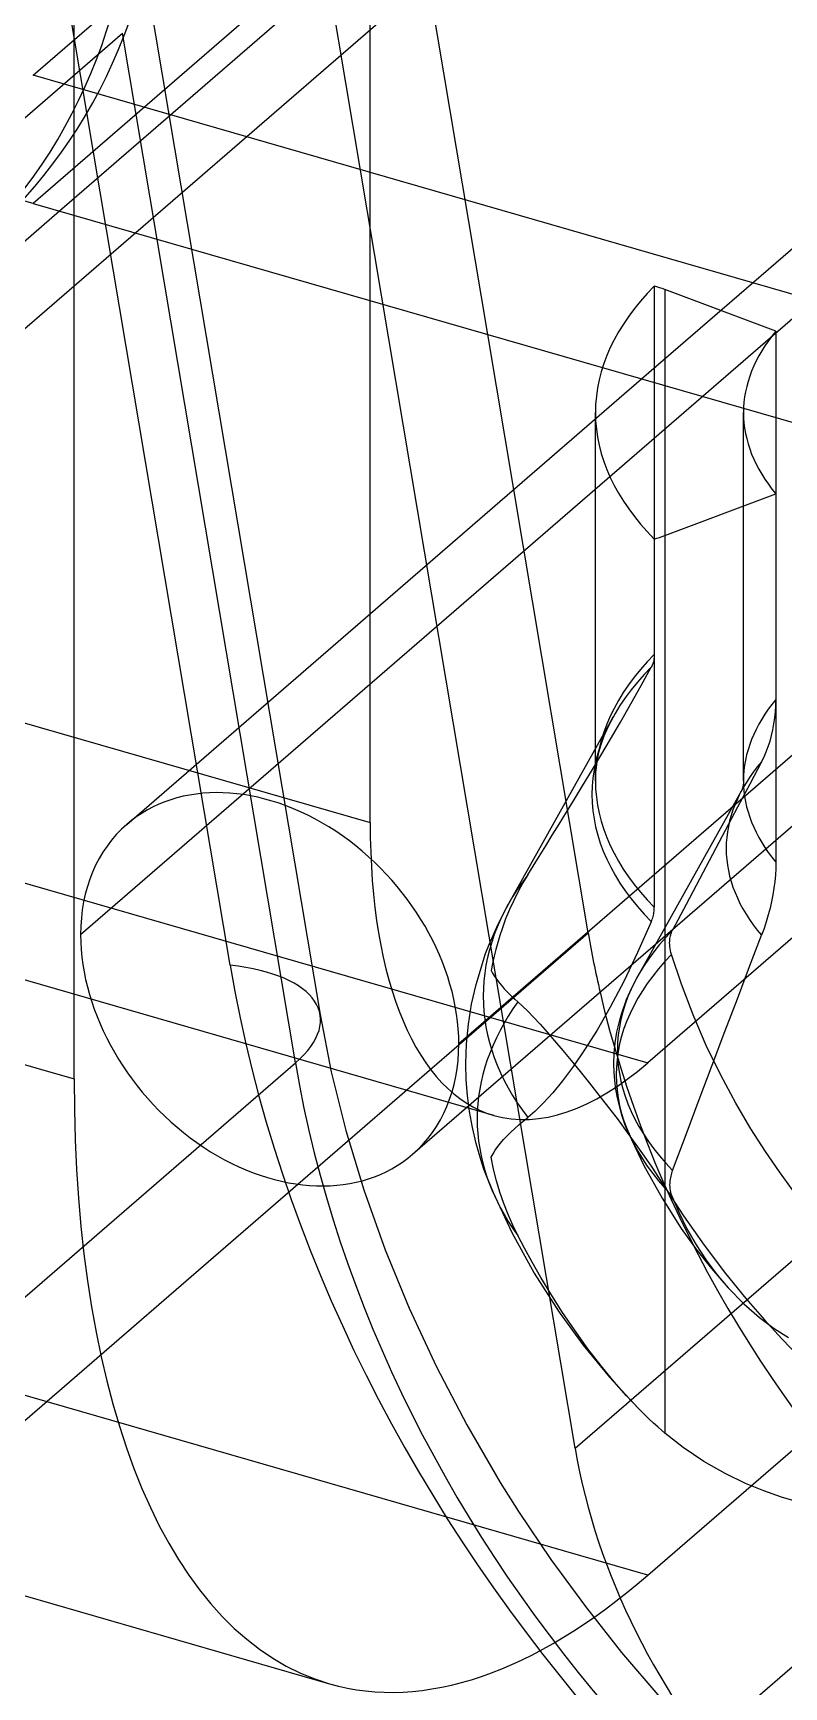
# Model space of a CAD drawing. Header units: millimetres. Extents: x -10.3 to 24, y -6.5 to 12.4.
# Drawn here: x -5.04 to -3.012, y 1.02 to 5.492 of the extents above; entities that cross this region are included whole.
import ezdxf

# ---------------------------------------------------------------- set-up
doc = ezdxf.new("R2010")
doc.units = ezdxf.units.MM
doc.layers.add('MAIN-1', color=7, linetype='Continuous')
doc.layers.add('MAIN-2', color=7, linetype='Continuous')

msp = doc.modelspace()

# ---------------------------------------------------------------- linework, layer by layer
at = {"layer": 'MAIN-1'}
for p, q in [((-5.0403, 5.3781), (-2.2403, 7.803)), ((-2.6847, 4.6981), (-5.0403, 5.3781)), ((-4.9691, 5.0111), (-7.2577, 3.0291)), ((-5.0403, 5.0317), (-2.6847, 4.3517)), ((-3.7417, 4.258), (-3.812, 4.6771)), ((-4.7872, 3.3525), (-3.3963, 4.5571)), ((-2.1344, 4.2794), (-3.8901, 2.759)), ((-4.0148, 2.4605), (-1.9694, 4.2318)), ((-6.7905, 0.2442), (-4.325, 2.3793)), ((-3.5999, 0.5459), (-2.1782, 1.7772))]:
    msp.add_line(p, q, dxfattribs=at)
for centre, major_axis, start_param, end_param in [((-5.0403, 2.78), (1.7021, -1.9654), 2.284521, 3.141594), ((-4.401, 2.9065), (-0.3862, 0.446), -2.427868, -0.000041), ((-4.401, 2.9065), (-0.3862, 0.446), -0.000041, 0.713724), ((-4.401, 2.9065), (-0.3862, 0.446), 0.713724, 3.141552), ((-1.323, 2.8097), (-1.7021, 1.9654), 0.956662, 1.65575), ((-4.401, 2.9065), (-0.3862, 0.446), 3.141552, 3.855317)]:
    msp.add_ellipse(centre, major_axis=major_axis, ratio=0.75, start_param=start_param, end_param=end_param, dxfattribs=at)
at = {"layer": 'MAIN-2'}
for p, q in [((-1.7903, 7.8463), (-5.0403, 5.0317)), ((-3.5758, 1.6651), (-4.5929, 7.7264)), ((2.3704, 7.6873), (-3.3796, 2.7077)), ((-4.1296, 3.3572), (-4.1296, 6.778)), ((-3.3796, 1.322), (2.2054, 6.1588)), ((-4.9296, 2.6644), (-4.9296, 6.0852)), ((-3.3963, 4.5571), (-1.8872, 5.864)), ((-4.0077, 5.8437), (-4.9691, 5.0111)), ((-3.812, 4.6771), (-4.0077, 5.8437)), ((-4.508, 2.9718), (-4.9753, 5.7568)), ((-8.5018, 1.7152), (-3.9518, 5.6557)), ((-4.7322, 5.623), (-4.2649, 2.8381)), ((-2.012, 5.5655), (-4.912, 3.054)), ((-7.5989, 3.0675), (-4.7989, 5.4923)), ((-4.3316, 2.7074), (-4.7989, 5.4923)), ((-9.4124, 4.8822), (-4.1296, 3.3572)), ((-3.362, 4.808), (-3.362, 3.8121)), ((-3.3337, 4.7987), (-3.3337, 2.3715)), ((-3.0334, 4.6862), (-3.3337, 4.7987)), ((-3.0334, 4.6862), (-3.0334, 3.6903)), ((-3.521, 3.4702), (-3.521, 4.4661)), ((-3.121, 3.4702), (-3.121, 4.4661)), ((-3.5405, 3.0588), (-3.7417, 4.258)), ((-8.6624, 4.2327), (-3.3796, 2.7077)), ((-3.3337, 4.1335), (-3.0334, 4.246)), ((-3.0334, 4.246), (-3.0334, 3.25)), ((-10.1258, 4.1644), (-4.9296, 2.6644)), ((-3.362, 4.1241), (-3.362, 3.1282)), ((-3.3337, 4.1335), (-3.3337, 1.7064)), ((-3.7957, 2.5656), (-9.0784, 4.0906)), ((-3.3626, 3.802), (-3.363, 3.7988)), ((-3.3622, 3.8053), (-3.3626, 3.802)), ((-3.362, 3.8087), (-3.3622, 3.8053)), ((-3.362, 3.8121), (-3.362, 3.8087)), ((-3.3977, 3.7277), (-3.3701, 3.7778)), ((-3.3687, 3.7806), (-3.3701, 3.7778)), ((-3.3674, 3.7834), (-3.3687, 3.7806)), ((-3.3663, 3.7863), (-3.3674, 3.7834)), ((-3.3653, 3.7893), (-3.3663, 3.7863)), ((-3.3644, 3.7924), (-3.3653, 3.7893)), ((-3.3636, 3.7955), (-3.3644, 3.7924)), ((-3.363, 3.7988), (-3.3636, 3.7955)), ((-3.4256, 3.678), (-3.3977, 3.7277)), ((-3.4534, 3.6292), (-3.4256, 3.678)), ((-3.0347, 3.6566), (-3.0337, 3.6733)), ((-3.0337, 3.6733), (-3.0334, 3.6903)), ((-3.4728, 3.6435), (-3.7557, 3.1374)), ((-3.4857, 3.6186), (-3.4728, 3.6435)), ((-3.4803, 3.583), (-3.4534, 3.6292)), ((-3.0414, 3.6082), (-3.0385, 3.624)), ((-3.0385, 3.624), (-3.0363, 3.6402)), ((-3.0363, 3.6402), (-3.0347, 3.6566)), ((-3.5063, 3.5661), (-3.4961, 3.5947)), ((-3.5062, 3.539), (-3.4803, 3.583)), ((-3.4961, 3.5947), (-3.4857, 3.6186)), ((-3.0491, 3.5777), (-3.045, 3.5928)), ((-3.045, 3.5928), (-3.0414, 3.6082)), ((-3.5316, 3.4964), (-3.5062, 3.539)), ((-3.5152, 3.53), (-3.5106, 3.5508)), ((-3.5106, 3.5508), (-3.5063, 3.5661)), ((-3.072, 3.5218), (-3.0654, 3.535)), ((-3.0654, 3.535), (-3.0594, 3.5488)), ((-3.0594, 3.5488), (-3.0539, 3.563)), ((-3.0539, 3.563), (-3.0491, 3.5777)), ((-3.5555, 3.4568), (-3.5316, 3.4964)), ((-3.521, 3.4702), (-3.5204, 3.49)), ((-3.5204, 3.49), (-3.5185, 3.5098)), ((-3.5185, 3.5098), (-3.5152, 3.53)), ((-3.072, 3.5218), (-3.1042, 3.4612)), ((-3.5774, 3.4207), (-3.5555, 3.4568)), ((-3.1236, 3.4483), (-3.4066, 2.9422)), ((-3.1042, 3.4612), (-3.1371, 3.3992)), ((-3.1241, 3.4479), (-3.1247, 3.4463)), ((-3.1247, 3.4463), (-3.1246, 3.4465)), ((-3.1246, 3.4465), (-3.1236, 3.4483)), ((-3.1233, 3.4508), (-3.1241, 3.4479)), ((-3.122, 3.4568), (-3.1233, 3.4508)), ((-3.1217, 3.4595), (-3.122, 3.4568)), ((-3.1212, 3.4647), (-3.1217, 3.4595)), ((-3.121, 3.4702), (-3.1212, 3.4647)), ((-3.5987, 3.3859), (-3.5774, 3.4207)), ((-3.1371, 3.3992), (-3.1708, 3.3356)), ((-3.6191, 3.3528), (-3.5987, 3.3859)), ((-3.6553, 3.2943), (-3.6375, 3.323)), ((-3.6375, 3.323), (-3.6191, 3.3528)), ((-3.1708, 3.3356), (-3.2051, 3.2706)), ((-3.6893, 3.2396), (-3.6731, 3.2658)), ((-3.6731, 3.2658), (-3.6553, 3.2943)), ((-3.2051, 3.2706), (-3.2402, 3.204)), ((-3.7038, 3.2164), (-3.6893, 3.2396)), ((-3.0337, 3.2328), (-3.0347, 3.2154)), ((-3.0334, 3.25), (-3.0337, 3.2328)), ((-3.7171, 3.1942), (-3.7297, 3.1711)), ((-3.7038, 3.2164), (-3.7171, 3.1942)), ((-3.2402, 3.204), (-3.2761, 3.1359)), ((-3.0385, 3.1799), (-3.0414, 3.162)), ((-3.0363, 3.1978), (-3.0385, 3.1799)), ((-3.0347, 3.2154), (-3.0363, 3.1978)), ((-3.784, 3.0828), (-3.7557, 3.1374)), ((-3.7418, 3.147), (-3.7532, 3.1222)), ((-3.7297, 3.1711), (-3.7418, 3.147)), ((-3.2761, 3.1359), (-3.3127, 3.0663)), ((-3.045, 3.1439), (-3.0491, 3.1257)), ((-3.0414, 3.162), (-3.045, 3.1439)), ((-3.7637, 3.0966), (-3.7733, 3.0704)), ((-3.7532, 3.1222), (-3.7637, 3.0966)), ((-3.3701, 3.0893), (-3.4069, 3.0056)), ((-3.3701, 3.0893), (-3.3687, 3.0928)), ((-3.3687, 3.0928), (-3.3674, 3.0964)), ((-3.3674, 3.0964), (-3.3663, 3.0999)), ((-3.3663, 3.0999), (-3.3653, 3.1035)), ((-3.3653, 3.1035), (-3.3644, 3.1071)), ((-3.3644, 3.1071), (-3.3636, 3.1107)), ((-3.3636, 3.1107), (-3.363, 3.1142)), ((-3.363, 3.1142), (-3.3626, 3.1178)), ((-3.3626, 3.1178), (-3.3622, 3.1213)), ((-3.3622, 3.1213), (-3.362, 3.1248)), ((-3.362, 3.1248), (-3.362, 3.1282)), ((-3.0594, 3.0891), (-3.0654, 3.0708)), ((-3.0539, 3.1074), (-3.0594, 3.0891)), ((-3.0491, 3.1257), (-3.0539, 3.1074)), ((-4.325, 2.3793), (-3.5405, 3.0588)), ((-3.8081, 3.0277), (-3.784, 3.0828)), ((-3.7794, 3.052), (-3.7851, 3.0334)), ((-3.7733, 3.0704), (-3.7794, 3.052)), ((-3.32, 3.04), (-3.3197, 3.0436)), ((-3.3197, 3.0436), (-3.3191, 3.0471)), ((-3.3191, 3.0471), (-3.3184, 3.0506)), ((-3.3184, 3.0506), (-3.3176, 3.0539)), ((-3.3176, 3.0539), (-3.3166, 3.0572)), ((-3.3166, 3.0572), (-3.3154, 3.0603)), ((-3.3154, 3.0603), (-3.3141, 3.0633)), ((-3.3141, 3.0633), (-3.3127, 3.0663)), ((-3.1043, 2.9678), (-3.072, 3.0526)), ((-3.0654, 3.0708), (-3.072, 3.0526)), ((-3.8436, 2.9195), (-3.8176, 3.0031)), ((-3.8176, 3.0031), (-3.8081, 3.0277)), ((-3.7903, 3.0145), (-3.7949, 2.9956)), ((-3.7851, 3.0334), (-3.7903, 3.0145)), ((-3.4069, 3.0056), (-3.4446, 2.9275)), ((-3.3204, 3.0325), (-3.3203, 3.0363)), ((-3.3202, 3.0274), (-3.3204, 3.0325)), ((-3.3203, 3.0363), (-3.32, 3.04)), ((-3.3198, 3.0222), (-3.3202, 3.0274)), ((-3.3191, 3.0169), (-3.3198, 3.0222)), ((-3.3181, 3.0116), (-3.3191, 3.0169)), ((-3.3169, 3.0063), (-3.3181, 3.0116)), ((-3.3154, 3.0009), (-3.3169, 3.0063)), ((-3.2887, 2.92), (-3.3154, 3.0009)), ((-3.7991, 2.9765), (-3.8027, 2.9573)), ((-3.8027, 2.9573), (-3.7991, 2.9503)), ((-3.7949, 2.9956), (-3.7991, 2.9765)), ((-3.1372, 2.8809), (-3.1043, 2.9678)), ((-3.8557, 2.8659), (-3.8436, 2.9195)), ((-3.7991, 2.9503), (-3.7949, 2.9432)), ((-3.7949, 2.9432), (-3.7902, 2.9361)), ((-3.7902, 2.9361), (-3.7851, 2.929)), ((-3.7851, 2.929), (-3.7794, 2.9217)), ((-3.7794, 2.9217), (-3.7733, 2.9145)), ((-3.7733, 2.9145), (-3.7671, 2.9075)), ((-3.7671, 2.9075), (-3.7605, 2.9005)), ((-3.4446, 2.9275), (-3.4814, 2.8578)), ((-3.4367, 2.8793), (-3.423, 2.9105)), ((-3.423, 2.9105), (-3.4066, 2.9422)), ((-3.2572, 2.8371), (-3.2887, 2.92)), ((-3.8642, 2.8121), (-3.8557, 2.8659)), ((-3.7605, 2.9005), (-3.7535, 2.8935)), ((-3.7535, 2.8935), (-3.7462, 2.8865)), ((-3.7462, 2.8865), (-3.7385, 2.8795)), ((-3.7385, 2.8795), (-3.7305, 2.8724)), ((-3.7305, 2.8724), (-3.718, 2.8611)), ((-3.4508, 2.8391), (-3.4367, 2.8793)), ((-3.1709, 2.7921), (-3.1372, 2.8809)), ((-4.2649, 2.8381), (-4.2348, 2.6831)), ((-3.718, 2.8611), (-3.7038, 2.8472)), ((-3.7038, 2.8472), (-3.6879, 2.8307)), ((-3.6879, 2.8307), (-3.6705, 2.8118)), ((-3.4814, 2.8578), (-3.5167, 2.7963)), ((-3.4628, 2.7906), (-3.4563, 2.8195)), ((-3.4563, 2.8195), (-3.4508, 2.8391)), ((-3.2214, 2.7542), (-3.2572, 2.8371)), ((-3.3796, 1.322), (-8.5357, 2.8105)), ((-3.8693, 2.7586), (-3.8642, 2.8121)), ((-3.6705, 2.8118), (-3.6515, 2.7905)), ((-3.6515, 2.7905), (-3.6311, 2.767)), ((-3.5758, 1.6651), (-2.2758, 2.7909)), ((-3.5167, 2.7963), (-3.5503, 2.7426)), ((-3.4674, 2.7618), (-3.4628, 2.7906)), ((-3.2053, 2.7013), (-3.1709, 2.7921)), ((-3.871, 2.7049), (-3.8693, 2.7586)), ((-3.6311, 2.767), (-3.6093, 2.7413)), ((-3.6093, 2.7413), (-3.5863, 2.7136)), ((-3.5503, 2.7426), (-3.5805, 2.6982)), ((-3.471, 2.7049), (-3.4701, 2.7334)), ((-3.4701, 2.7334), (-3.4674, 2.7618)), ((-3.1825, 2.674), (-3.2214, 2.7542)), ((-7.1316, 0.2825), (-4.3316, 2.7074)), ((-3.8699, 2.6619), (-3.871, 2.7049)), ((-3.5805, 2.6982), (-3.6098, 2.6588)), ((-3.5863, 2.7136), (-3.5622, 2.684)), ((-3.5622, 2.684), (-3.5371, 2.6528)), ((-3.4704, 2.6821), (-3.471, 2.7049)), ((-3.2404, 2.6085), (-3.2053, 2.7013)), ((-4.2348, 2.6831), (-4.1956, 2.5249)), ((-3.8666, 2.619), (-3.8699, 2.6619)), ((-3.6098, 2.6588), (-3.6363, 2.6262)), ((-3.5371, 2.6528), (-3.5114, 2.6202)), ((-3.4687, 2.6594), (-3.4704, 2.6821)), ((-3.4658, 2.6364), (-3.4687, 2.6594)), ((-3.1419, 2.5986), (-3.1825, 2.674)), ((-3.8611, 2.5758), (-3.8666, 2.619)), ((-3.661, 2.599), (-3.6843, 2.576)), ((-3.6363, 2.6262), (-3.661, 2.599)), ((-3.5114, 2.6202), (-3.4855, 2.5867)), ((-3.4616, 2.6133), (-3.4658, 2.6364)), ((-3.4508, 2.5708), (-3.4616, 2.6133)), ((-3.2762, 2.5137), (-3.2404, 2.6085)), ((-3.1011, 2.5295), (-3.1419, 2.5986)), ((-9.5222, 2.5533), (-4.2394, 1.0283)), ((-3.8534, 2.5328), (-3.8611, 2.5758)), ((-3.7278, 2.5398), (-3.716, 2.5497)), ((-3.716, 2.5497), (-3.7038, 2.5595)), ((-3.6843, 2.576), (-3.7038, 2.5595)), ((-3.4855, 2.5867), (-3.4599, 2.553)), ((-3.4599, 2.553), (-3.4351, 2.5196)), ((-3.4494, 2.5662), (-3.4508, 2.5708)), ((-3.4411, 2.5421), (-3.4494, 2.5662)), ((-4.1956, 2.5249), (-4.1471, 2.3642)), ((-3.8434, 2.4895), (-3.8534, 2.5328)), ((-3.7689, 2.5003), (-3.7597, 2.5101)), ((-3.7597, 2.5101), (-3.7497, 2.52)), ((-3.7497, 2.52), (-3.7391, 2.5299)), ((-3.7391, 2.5299), (-3.7278, 2.5398)), ((-3.4313, 2.5176), (-3.4411, 2.5421)), ((-3.4351, 2.5196), (-3.4115, 2.487)), ((-3.4313, 2.5176), (-3.3901, 2.43)), ((-3.3127, 2.4168), (-3.2762, 2.5137)), ((-3.0614, 2.4674), (-3.1011, 2.5295)), ((-3.831, 2.4463), (-3.8434, 2.4895)), ((-3.8027, 2.4526), (-3.7977, 2.4619)), ((-3.7977, 2.4619), (-3.7919, 2.4714)), ((-3.7919, 2.4714), (-3.7851, 2.4809)), ((-3.7851, 2.4809), (-3.7774, 2.4906)), ((-3.7774, 2.4906), (-3.7689, 2.5003)), ((-3.4115, 2.487), (-3.3894, 2.4556)), ((-3.0238, 2.4128), (-3.0614, 2.4674)), ((-3.8224, 2.4203), (-3.831, 2.4463)), ((-3.7985, 2.3591), (-3.8224, 2.4203)), ((-3.7963, 2.4204), (-3.8027, 2.4526)), ((-3.7885, 2.3887), (-3.7963, 2.4204)), ((-3.3901, 2.43), (-3.3409, 2.3414)), ((-3.3894, 2.4556), (-3.3689, 2.4256)), ((-3.3689, 2.4256), (-3.3503, 2.3975)), ((-3.3127, 2.4168), (-3.3141, 2.4128)), ((-3.7793, 2.3574), (-3.7885, 2.3887)), ((-3.3503, 2.3975), (-3.3337, 2.3715)), ((-3.3337, 2.3715), (-3.2832, 2.2941)), ((-3.3203, 2.3812), (-3.3204, 2.3774)), ((-3.3204, 2.3774), (-3.3202, 2.3724)), ((-3.32, 2.385), (-3.3203, 2.3812)), ((-3.3202, 2.3724), (-3.3198, 2.3675)), ((-3.3197, 2.3889), (-3.32, 2.385)), ((-3.3191, 2.3929), (-3.3197, 2.3889)), ((-3.3184, 2.3969), (-3.3191, 2.3929)), ((-3.3176, 2.4008), (-3.3184, 2.3969)), ((-3.3166, 2.4048), (-3.3176, 2.4008)), ((-3.3154, 2.4088), (-3.3166, 2.4048)), ((-3.3141, 2.4128), (-3.3154, 2.4088)), ((-2.9882, 2.3641), (-3.0238, 2.4128)), ((-4.1471, 2.3642), (-4.0894, 2.2019)), ((-3.7985, 2.3591), (-3.7466, 2.2485)), ((-3.7688, 2.3268), (-3.7793, 2.3574)), ((-3.7571, 2.297), (-3.7688, 2.3268)), ((-3.3409, 2.3414), (-3.289, 2.2597)), ((-3.3198, 2.3675), (-3.3191, 2.3627)), ((-3.3191, 2.3627), (-3.3181, 2.3581)), ((-3.3181, 2.3581), (-3.3169, 2.3537)), ((-3.3169, 2.3537), (-3.3154, 2.3495)), ((-3.3154, 2.3495), (-3.2959, 2.3037)), ((-3.7443, 2.2682), (-3.7571, 2.297)), ((-3.2959, 2.3037), (-3.2737, 2.2588)), ((-3.2832, 2.2941), (-3.2271, 2.2144)), ((-3.7466, 2.2485), (-3.6861, 2.139)), ((-3.7305, 2.2403), (-3.7443, 2.2682)), ((-3.7124, 2.2061), (-3.7305, 2.2403)), ((-3.289, 2.2597), (-3.2497, 2.2049)), ((-3.2737, 2.2588), (-3.2488, 2.2151)), ((-4.0894, 2.2019), (-4.0244, 2.0437)), ((-3.6917, 2.1684), (-3.7124, 2.2061)), ((-3.2497, 2.2049), (-3.2078, 2.1517)), ((-3.2488, 2.2151), (-3.2217, 2.1736)), ((-3.2271, 2.2144), (-3.1694, 2.1381)), ((-3.6683, 2.1274), (-3.6917, 2.1684)), ((-3.2217, 2.1736), (-3.1928, 2.1348)), ((-3.2078, 2.1517), (-3.1627, 2.0992)), ((-3.6861, 2.139), (-3.619, 2.0336)), ((-3.6417, 2.083), (-3.6683, 2.1274)), ((-3.1928, 2.1348), (-3.1627, 2.0993)), ((-3.1694, 2.1381), (-3.1143, 2.0704)), ((-3.6116, 2.0355), (-3.6417, 2.083)), ((-3.1627, 2.0993), (-3.1201, 2.0558)), ((-3.1143, 2.0704), (-3.0641, 2.0123)), ((-4.0244, 2.0437), (-3.9507, 1.8856)), ((-3.619, 2.0336), (-3.5539, 1.9441)), ((-3.5777, 1.9851), (-3.6116, 2.0355)), ((-3.1201, 2.0558), (-3.0779, 2.0191)), ((-3.0779, 2.0191), (-3.0376, 1.989)), ((-3.5414, 1.9345), (-3.5777, 1.9851)), ((-3.0641, 2.0123), (-3.0169, 1.9608)), ((-3.0376, 1.989), (-2.9995, 1.9644)), ((-3.5539, 1.9441), (-3.4831, 1.8578)), ((-3.5056, 1.8878), (-3.5414, 1.9345)), ((-3.0169, 1.9608), (-2.9704, 1.9126)), ((-3.9507, 1.8856), (-3.8685, 1.7284)), ((-3.4706, 1.8453), (-3.5056, 1.8878)), ((-3.4831, 1.8578), (-3.4053, 1.7735)), ((-3.4366, 1.8067), (-3.4706, 1.8453)), ((-3.4041, 1.7722), (-3.4366, 1.8067)), ((-3.3899, 1.758), (-3.4041, 1.7722)), ((-3.3765, 1.7449), (-3.3899, 1.758)), ((-3.364, 1.7332), (-3.3765, 1.7449)), ((-3.8685, 1.7284), (-3.778, 1.573)), ((-3.3527, 1.7229), (-3.364, 1.7332)), ((-3.3427, 1.714), (-3.3527, 1.7229)), ((-3.3337, 1.7064), (-3.3427, 1.714)), ((-3.2838, 1.6672), (-3.3337, 1.7064)), ((-3.2282, 1.6297), (-3.2838, 1.6672)), ((-3.1708, 1.5968), (-3.2282, 1.6297)), ((-3.778, 1.573), (-3.7286, 1.4944)), ((-3.1159, 1.5703), (-3.1708, 1.5968)), ((-3.0658, 1.5497), (-3.1159, 1.5703)), ((-3.0186, 1.5334), (-3.0658, 1.5497)), ((-2.9719, 1.5199), (-3.0186, 1.5334)), ((-3.7286, 1.4944), (-3.6411, 1.3644)), ((-3.6411, 1.3644), (-3.5482, 1.237)), ((-3.5482, 1.237), (-3.4501, 1.1127)), ((-3.4501, 1.1127), (-3.3472, 0.9922))]:
    msp.add_line(p, q, dxfattribs=at)
for centre, major_axis, ratio, start_param, end_param in [((-6.771, 6.6312), (-1.3257, 1.5308), 0.75, 3.141552, 3.855317), ((-6.696, 6.6961), (1.5221, -1.7575), 0.75, -0.000041, 0.713724), ((-1.971, 6.1115), (-1.3, 0), 0.5, -0.000039, 2.617994), ((-6.771, 6.6312), (1.5221, -1.7575), 0.75, -0.000041, 0.713724), ((-1.971, 4.4661), (-1.55, 0), 0.5, -0.456965, 0), ((-3.5135, 4.6786), (0.3, 0), 0.5, 0.928019, 1.041187), ((-1.971, 4.4661), (-1.15, 0), 0.5, -0.392848, 0), ((-1.971, 4.4661), (-1.55, 0), 0.5, 0, 0.456965), ((-1.971, 4.4661), (-1.15, 0), 0.5, 0, 0.392848), ((-3.5135, 4.2536), (0.3, 0), 0.5, -1.041187, -0.928019), ((-1.971, 3.4702), (-1.55, 0), 0.5, -0.456965, 0.456965), ((-1.971, 3.4336), (-1.5594, 0), 0.5, -0.457308, 0.457308), ((-1.971, 3.4702), (-1.15, 0), 0.5, -0.392848, 0.392848), ((-1.971, 3.2872), (-1.1968, 0), 0.5, -0.402827, 0.402827), ((-3.3796, 4.0067), (0.416, 1.4412), 0.433013, 2.158799, 3.141554), ((-1.971, 2.8879), (-1.8532, 0), 0.5, -0.362372, 0.362372), ((-1.323, 2.8097), (-1.7021, 1.9654), 0.75, 0.888257, 0.956662), ((-1.971, 2.7415), (-1.4906, 0), 0.5, -0.450784, 0.450784), ((-1.971, 2.6752), (-1.4939, 0), 0.5, -0.451213, 0.451213), ((-1.523, 2.6365), (2.2913, -2.6458), 0.75, -2.253335, -0.857072), ((-4.758, 2.7553), (0.4931, 0.0827), 0.417212, -0.600141, 0.970655), ((-1.971, 2.5563), (-1.8696, 0), 0.5, -0.344913, 0.344913), ((-1.773, 2.42), (1.964, -2.2678), 0.75, -2.253335, -0.857072), ((-3.3796, 4.0067), (0.416, 1.4412), 0.433013, 3.141554, 3.729595), ((-3.3796, 4.0067), (0.8598, 2.9784), 0.433013, 2.158799, 3.141554), ((-2.2368, 1.5146), (1.0278, -1.1868), 0.75, -2.253335, -0.857072), ((-3.3796, 4.0067), (0.8598, 2.9784), 0.433013, 3.141554, 3.729595)]:
    msp.add_ellipse(centre, major_axis=major_axis, ratio=ratio, start_param=start_param, end_param=end_param, dxfattribs=at)

doc.saveas('drawing.dxf')
